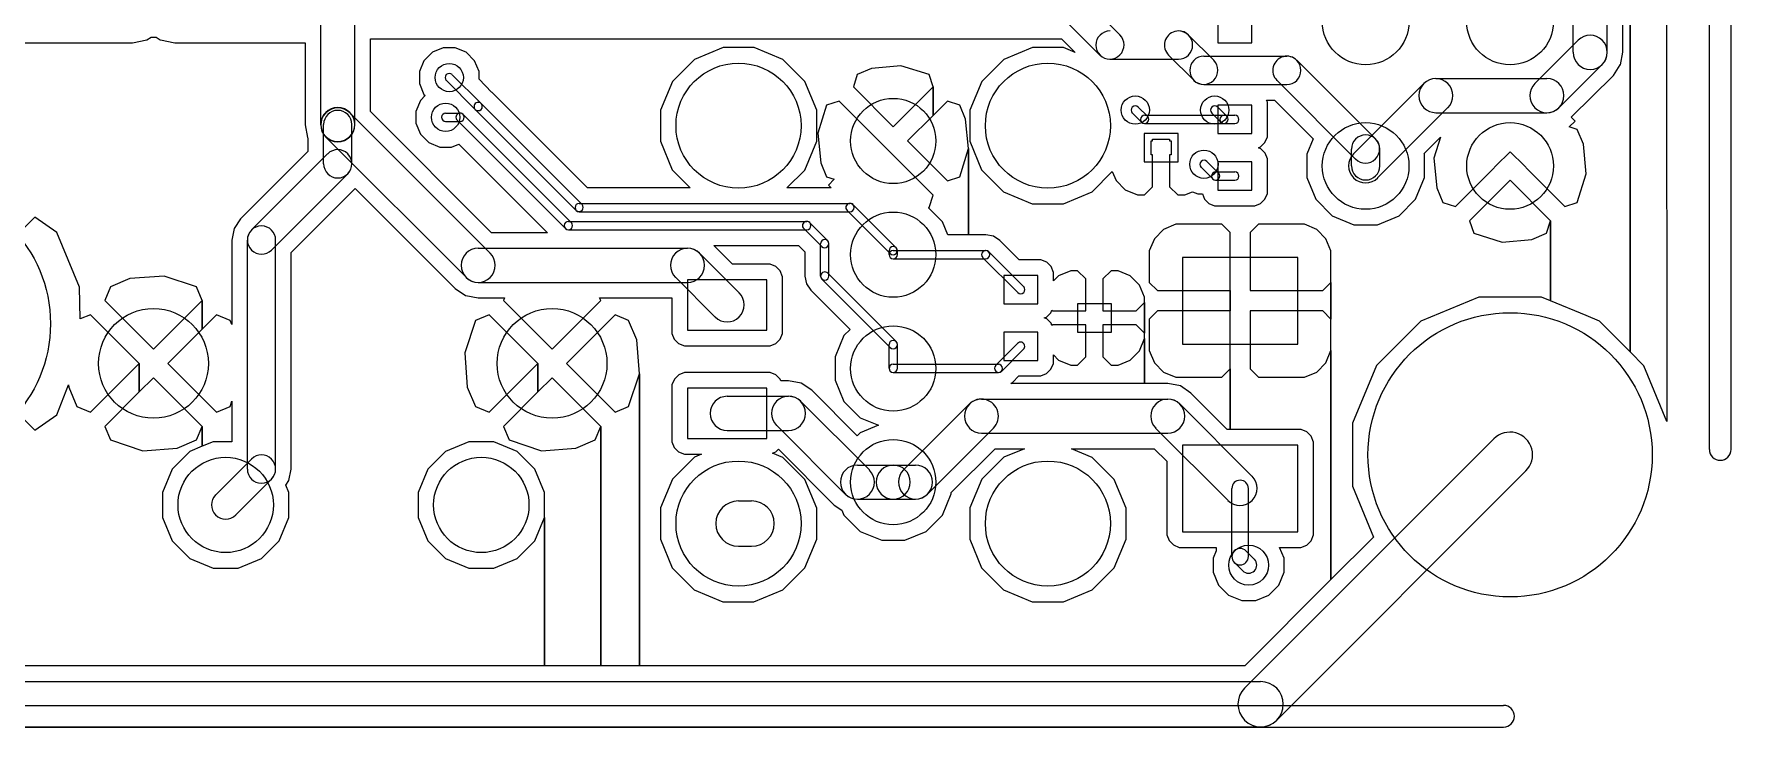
# Model space of a CAD drawing. Extents: x 32880 to 68030, y 27285 to 49782.
# Drawn here: x 56280 to 68030, y 27285 to 32084 of the extents above; entities that cross this region are included whole.
import ezdxf

# ---------------------------------------------------------------- set-up
doc = ezdxf.new("R2010")
doc.units = 0
doc.layers.add('BLACK', color=1, linetype='CONTINUOUS')

msp = doc.modelspace()

# ---------------------------------------------------------------- linework, layer by layer
at = {"layer": 'BLACK'}
for p, q in [((67880, 29207), (67880, 48207)), ((68030, 29207), (68030, 48207)), ((67574, 47912), (67585, 29401)), ((67574, 47912), (67585, 29401)), ((66937, 31957), (66937, 36807)), ((67173, 31957), (67173, 36807)), ((67331, 29883), (67331, 36731)), ((67331, 36731), (67331, 29883)), ((67331, 29883), (67331, 36731)), ((67331, 36731), (67331, 29883)), ((67281, 31957), (67281, 36597)), ((67281, 31957), (67281, 36597)), ((63799, 32077), (63550, 32326)), ((58265, 31457), (58265, 32257)), ((58501, 31457), (58501, 32257)), ((64476, 32218), (64476, 32022)), ((64712, 32022), (64712, 32218)), ((63660, 31938), (63411, 32187)), ((55769, 32023), (56961, 32023)), ((55769, 32023), (56961, 32023)), ((56961, 32023), (57062, 32043)), ((56961, 32023), (57062, 32043)), ((57062, 32043), (57090, 32062)), ((57062, 32043), (57090, 32062)), ((57090, 32062), (57126, 32062)), ((57090, 32062), (57126, 32062)), ((57126, 32062), (57154, 32044)), ((57126, 32062), (57154, 32044)), ((57154, 32044), (57155, 32043)), ((57154, 32044), (57155, 32043)), ((57155, 32043), (57256, 32023)), ((57155, 32043), (57256, 32023)), ((57256, 32023), (57678, 32023)), ((57256, 32023), (57678, 32023)), ((57678, 32023), (58157, 32023)), ((57678, 32023), (58157, 32023)), ((58157, 32023), (58157, 31457)), ((58157, 32023), (58157, 31457)), ((58609, 31548), (58609, 32051)), ((58609, 32051), (63394, 32051)), ((58609, 31548), (58609, 32051)), ((58609, 32051), (63394, 32051)), ((59114, 31988), (59038, 31957)), ((59114, 31988), (59038, 31957)), ((59196, 31988), (59114, 31988)), ((59196, 31988), (59114, 31988)), ((59272, 31957), (59196, 31988)), ((59272, 31957), (59196, 31988)), ((61051, 31990), (60852, 31908)), ((61051, 31990), (60852, 31908)), ((61266, 31990), (61051, 31990)), ((61266, 31990), (61051, 31990)), ((61465, 31907), (61266, 31990)), ((61465, 31907), (61266, 31990)), ((63193, 31990), (62994, 31908)), ((63193, 31990), (62994, 31908)), ((63408, 31990), (63193, 31990)), ((63408, 31990), (63193, 31990)), ((63394, 32051), (63489, 31956)), ((63394, 32051), (63489, 31956)), ((63489, 31956), (63408, 31990)), ((63489, 31956), (63408, 31990)), ((64448, 31902), (64274, 32076)), ((64476, 32022), (64712, 32022)), ((66971, 32040), (66672, 31741)), ((58980, 31899), (58949, 31823)), ((58980, 31899), (58949, 31823)), ((59038, 31957), (58980, 31899)), ((59038, 31957), (58980, 31899)), ((59330, 31899), (59272, 31957)), ((59330, 31899), (59272, 31957)), ((59361, 31823), (59330, 31899)), ((59361, 31823), (59330, 31899)), ((60852, 31908), (60700, 31756)), ((60852, 31908), (60700, 31756)), ((61617, 31755), (61465, 31907)), ((61617, 31755), (61465, 31907)), ((62078, 31844), (61980, 31804)), ((62078, 31844), (61980, 31804)), ((62282, 31864), (62078, 31844)), ((62282, 31864), (62078, 31844)), ((62478, 31804), (62282, 31864)), ((62478, 31804), (62282, 31864)), ((62994, 31908), (62842, 31756)), ((62994, 31908), (62842, 31756)), ((63730, 31909), (64204, 31909)), ((64310, 31764), (64136, 31938)), ((64380, 31930), (64954, 31930)), ((65569, 31357), (65024, 31902)), ((67138, 31873), (66839, 31574)), ((67215, 31797), (67263, 31870)), ((67215, 31797), (67263, 31870)), ((67263, 31870), (67264, 31871)), ((67263, 31870), (67264, 31871)), ((67264, 31871), (67281, 31957)), ((67264, 31871), (67281, 31957)), ((58949, 31823), (58949, 31741)), ((58949, 31823), (58949, 31741)), ((58949, 31741), (58980, 31665)), ((58949, 31741), (58980, 31665)), ((59135, 31761), (59334, 31562)), ((59176, 31802), (59375, 31603)), ((59361, 31770), (59361, 31823)), ((59361, 31770), (59361, 31823)), ((59448, 31682), (59361, 31770)), ((59448, 31682), (59361, 31770)), ((60700, 31756), (60617, 31557)), ((60700, 31756), (60617, 31557)), ((61699, 31556), (61617, 31755)), ((61699, 31556), (61617, 31755)), ((61980, 31804), (61953, 31718)), ((61980, 31804), (61953, 31718)), ((62505, 31718), (62478, 31804)), ((62505, 31718), (62478, 31804)), ((62842, 31756), (62759, 31557)), ((62842, 31756), (62759, 31557)), ((64380, 31734), (64954, 31734)), ((65430, 31218), (64885, 31763)), ((65903, 31741), (65416, 31254)), ((65987, 31775), (66755, 31775)), ((66924, 31507), (67215, 31797)), ((66924, 31507), (67215, 31797)), ((58955, 31624), (58924, 31548)), ((58955, 31624), (58924, 31548)), ((58988, 31657), (58955, 31624)), ((58988, 31657), (58955, 31624)), ((58980, 31665), (58988, 31657)), ((58980, 31665), (58988, 31657)), ((59452, 31679), (59448, 31682)), ((59452, 31679), (59448, 31682)), ((60112, 31019), (59452, 31679)), ((60112, 31019), (59452, 31679)), ((61854, 31619), (61768, 31592)), ((61854, 31619), (61768, 31592)), ((62109, 31364), (61854, 31619)), ((62109, 31364), (61854, 31619)), ((61953, 31718), (62229, 31442)), ((61953, 31718), (62229, 31442)), ((62229, 31442), (62505, 31718)), ((62229, 31442), (62505, 31718)), ((62505, 31520), (62505, 31718)), ((62505, 31718), (62505, 31520)), ((62505, 31520), (62505, 31718)), ((62505, 31718), (62505, 31520)), ((62604, 31619), (62505, 31520)), ((62604, 31619), (62505, 31520)), ((62690, 31592), (62604, 31619)), ((62690, 31592), (62604, 31619)), ((64820, 31611), (64814, 31626)), ((64814, 31626), (64869, 31626)), ((64820, 31611), (64814, 31626)), ((64814, 31626), (64869, 31626)), ((64820, 31415), (64820, 31611)), ((64820, 31415), (64820, 31611)), ((64869, 31626), (65137, 31359)), ((64869, 31626), (65137, 31359)), ((58467, 31537), (59438, 30566)), ((59448, 30708), (58609, 31548)), ((59448, 30708), (58609, 31548)), ((58924, 31548), (58924, 31466)), ((58924, 31548), (58924, 31466)), ((59130, 31536), (59230, 31536)), ((60000, 30778), (59251, 31527)), ((60034, 30862), (59335, 31561)), ((60075, 30903), (59376, 31602)), ((60617, 31557), (60617, 31342)), ((60617, 31557), (60617, 31342)), ((61699, 31341), (61699, 31556)), ((61699, 31341), (61699, 31556)), ((61768, 31592), (61708, 31396)), ((61768, 31592), (61708, 31396)), ((62505, 31520), (62328, 31343)), ((62505, 31520), (62328, 31343)), ((62730, 31494), (62690, 31592)), ((62730, 31494), (62690, 31592)), ((62750, 31290), (62730, 31494)), ((62750, 31290), (62730, 31494)), ((62759, 31557), (62759, 31342)), ((62759, 31557), (62759, 31342)), ((63885, 31536), (63948, 31473)), ((63926, 31577), (63989, 31514)), ((63970, 31521), (64594, 31521)), ((64435, 31536), (64498, 31473)), ((64712, 31590), (64476, 31590)), ((64476, 31590), (64476, 31394)), ((64476, 31577), (64539, 31514)), ((64520, 31521), (64594, 31521)), ((64712, 31394), (64712, 31590)), ((66070, 31574), (65583, 31087)), ((65987, 31539), (66755, 31539)), ((66951, 31480), (66924, 31507)), ((66951, 31480), (66924, 31507)), ((58157, 31457), (58157, 31456)), ((58157, 31457), (58157, 31456)), ((58157, 31456), (58157, 31454)), ((58157, 31456), (58157, 31454)), ((58157, 31454), (58174, 31367)), ((58157, 31454), (58174, 31367)), ((58265, 31455), (58265, 31457)), ((58285, 31185), (58285, 31457)), ((58481, 31185), (58481, 31457)), ((58501, 31455), (58501, 31457)), ((58924, 31466), (58955, 31390)), ((58924, 31466), (58955, 31390)), ((58955, 31390), (59013, 31332)), ((58955, 31390), (59013, 31332)), ((59130, 31478), (59230, 31478)), ((59959, 30737), (59210, 31486)), ((61708, 31396), (61728, 31192)), ((61708, 31396), (61728, 31192)), ((64202, 31394), (63966, 31394)), ((63966, 31394), (63966, 31198)), ((63970, 31463), (64594, 31463)), ((64202, 31198), (64202, 31394)), ((64476, 31394), (64712, 31394)), ((64520, 31463), (64594, 31463)), ((64820, 31372), (64820, 31415)), ((64820, 31372), (64820, 31415)), ((66910, 31440), (66951, 31480)), ((66910, 31440), (66951, 31480)), ((66965, 31422), (66910, 31440)), ((66965, 31422), (66910, 31440)), ((67008, 31321), (66965, 31422)), ((67008, 31321), (66965, 31422)), ((58177, 31271), (57709, 30803)), ((58177, 31271), (57709, 30803)), ((58174, 31367), (58177, 31363)), ((58174, 31367), (58177, 31363)), ((58177, 31363), (58177, 31271)), ((58177, 31363), (58177, 31271)), ((58300, 31370), (59271, 30399)), ((59013, 31332), (59089, 31301)), ((59013, 31332), (59089, 31301)), ((59089, 31301), (59171, 31301)), ((59089, 31301), (59171, 31301)), ((59171, 31301), (59221, 31322)), ((59171, 31301), (59221, 31322)), ((59221, 31322), (59835, 30708)), ((59221, 31322), (59835, 30708)), ((60617, 31342), (60699, 31143)), ((60617, 31342), (60699, 31143)), ((61616, 31142), (61699, 31341)), ((61616, 31142), (61699, 31341)), ((62130, 31343), (62109, 31364)), ((62130, 31343), (62109, 31364)), ((62229, 31244), (62130, 31343)), ((62229, 31244), (62130, 31343)), ((62328, 31343), (62604, 31067)), ((62328, 31343), (62604, 31067)), ((62690, 31094), (62750, 31290)), ((62690, 31094), (62750, 31290)), ((62750, 30693), (62750, 31290)), ((62750, 31290), (62750, 30693)), ((62750, 30693), (62750, 31290)), ((62750, 31290), (62750, 30693)), ((62759, 31342), (62841, 31143)), ((62759, 31342), (62841, 31143)), ((64014, 31247), (64014, 31345)), ((64014, 31345), (64025, 31345)), ((64014, 31247), (64014, 31345)), ((64014, 31345), (64025, 31345)), ((64025, 31345), (64025, 31355)), ((64025, 31355), (64143, 31355)), ((64025, 31345), (64025, 31355)), ((64025, 31355), (64143, 31355)), ((64143, 31355), (64143, 31345)), ((64143, 31355), (64143, 31345)), ((64143, 31345), (64154, 31345)), ((64143, 31345), (64154, 31345)), ((64154, 31345), (64154, 31247)), ((64154, 31345), (64154, 31247)), ((64757, 31296), (64773, 31302)), ((64757, 31296), (64773, 31302)), ((64774, 31289), (64757, 31296)), ((64774, 31289), (64757, 31296)), ((64773, 31302), (64803, 31332)), ((64773, 31302), (64803, 31332)), ((64804, 31259), (64774, 31289)), ((64804, 31259), (64774, 31289)), ((64803, 31332), (64820, 31372)), ((64803, 31332), (64820, 31372)), ((64820, 31219), (64804, 31259)), ((64820, 31219), (64804, 31259)), ((65137, 31359), (65093, 31251)), ((65137, 31359), (65093, 31251)), ((65402, 31171), (65402, 31287)), ((65598, 31171), (65598, 31287)), ((65905, 31256), (66018, 31370)), ((65905, 31256), (66018, 31370)), ((66018, 31370), (65973, 31224)), ((66018, 31370), (65973, 31224)), ((66401, 31170), (66500, 31269)), ((66401, 31170), (66500, 31269)), ((66500, 31269), (66599, 31170)), ((66500, 31269), (66599, 31170)), ((67027, 31116), (67008, 31321)), ((67027, 31116), (67008, 31321)), ((58313, 31254), (57786, 30727)), ((60699, 31143), (60823, 31019)), ((60699, 31143), (60823, 31019)), ((61493, 31019), (61616, 31142)), ((61493, 31019), (61616, 31142)), ((61728, 31192), (61768, 31094)), ((61728, 31192), (61768, 31094)), ((62250, 31223), (62229, 31244)), ((62250, 31223), (62229, 31244)), ((62505, 30968), (62250, 31223)), ((62505, 30968), (62250, 31223)), ((62841, 31143), (62993, 30991)), ((62841, 31143), (62993, 30991)), ((63966, 31198), (64202, 31198)), ((64025, 31247), (64014, 31247)), ((64025, 31247), (64014, 31247)), ((64025, 31026), (64025, 31247)), ((64025, 31026), (64025, 31247)), ((64154, 31247), (64143, 31247)), ((64143, 31247), (64143, 31026)), ((64154, 31247), (64143, 31247)), ((64143, 31247), (64143, 31026)), ((64360, 31161), (64441, 31080)), ((64401, 31202), (64482, 31121)), ((64712, 31198), (64476, 31198)), ((64476, 31198), (64476, 31002)), ((64712, 31002), (64712, 31198)), ((64820, 31023), (64820, 31219)), ((64820, 31023), (64820, 31219)), ((65093, 31251), (65093, 31089)), ((65093, 31251), (65093, 31089)), ((65907, 31251), (65905, 31256)), ((65907, 31251), (65905, 31256)), ((65907, 31089), (65907, 31251)), ((65907, 31089), (65907, 31251)), ((65973, 31224), (65992, 31019)), ((65973, 31224), (65992, 31019)), ((66121, 30890), (66380, 31149)), ((66121, 30890), (66380, 31149)), ((66380, 31149), (66401, 31170)), ((66380, 31149), (66401, 31170)), ((66599, 31170), (66620, 31149)), ((66599, 31170), (66620, 31149)), ((66620, 31149), (66879, 30890)), ((66620, 31149), (66879, 30890)), ((58452, 31115), (57925, 30588)), ((61768, 31094), (61821, 31078)), ((61768, 31094), (61821, 31078)), ((61821, 31078), (61781, 31037)), ((61821, 31078), (61781, 31037)), ((61781, 31037), (61799, 31019)), ((61781, 31037), (61799, 31019)), ((62604, 31067), (62690, 31094)), ((62604, 31067), (62690, 31094)), ((63606, 30990), (63746, 31131)), ((63606, 30990), (63746, 31131)), ((63746, 31131), (63772, 31069)), ((63746, 31131), (63772, 31069)), ((63772, 31069), (63836, 31004)), ((63772, 31069), (63836, 31004)), ((63968, 30969), (64025, 31026)), ((63968, 30969), (64025, 31026)), ((64143, 31026), (64200, 30969)), ((64143, 31026), (64200, 30969)), ((64462, 31129), (64594, 31129)), ((64462, 31071), (64594, 31071)), ((64820, 30980), (64820, 31023)), ((64820, 30980), (64820, 31023)), ((65093, 31089), (65155, 30939)), ((65093, 31089), (65155, 30939)), ((65845, 30939), (65907, 31089)), ((65845, 30939), (65907, 31089)), ((66500, 31071), (66220, 30791)), ((66500, 31071), (66220, 30791)), ((66780, 30791), (66500, 31071)), ((66780, 30791), (66500, 31071)), ((66965, 30918), (67027, 31116)), ((66965, 30918), (67027, 31116)), ((58061, 30572), (58503, 31015)), ((58061, 30572), (58503, 31015)), ((58503, 31015), (59193, 30325)), ((58503, 31015), (59193, 30325)), ((60055, 30911), (61929, 30911)), ((60823, 31019), (60112, 31019)), ((60823, 31019), (60112, 31019)), ((61799, 31019), (61493, 31019)), ((61799, 31019), (61493, 31019)), ((62478, 30882), (62505, 30968)), ((62478, 30882), (62505, 30968)), ((62993, 30991), (63192, 30908)), ((62993, 30991), (63192, 30908)), ((63192, 30908), (63407, 30908)), ((63192, 30908), (63407, 30908)), ((63407, 30908), (63606, 30990)), ((63407, 30908), (63606, 30990)), ((63836, 31004), (63920, 30969)), ((63836, 31004), (63920, 30969)), ((63920, 30969), (63968, 30969)), ((63920, 30969), (63968, 30969)), ((64200, 30969), (64248, 30969)), ((64200, 30969), (64248, 30969)), ((64248, 30969), (64301, 30992)), ((64248, 30969), (64301, 30992)), ((64301, 30992), (64339, 30976)), ((64301, 30992), (64339, 30976)), ((64339, 30976), (64370, 30976)), ((64339, 30976), (64370, 30976)), ((64370, 30976), (64384, 30941)), ((64370, 30976), (64384, 30941)), ((64384, 30941), (64414, 30911)), ((64384, 30941), (64414, 30911)), ((64414, 30911), (64454, 30894)), ((64414, 30911), (64454, 30894)), ((64476, 31002), (64712, 31002)), ((64733, 30894), (64773, 30910)), ((64733, 30894), (64773, 30910)), ((64773, 30910), (64803, 30940)), ((64773, 30910), (64803, 30940)), ((64803, 30940), (64820, 30980)), ((64803, 30940), (64820, 30980)), ((65155, 30939), (65269, 30825)), ((65155, 30939), (65269, 30825)), ((65731, 30825), (65845, 30939)), ((65731, 30825), (65845, 30939)), ((65992, 31019), (66035, 30918)), ((65992, 31019), (66035, 30918)), ((66035, 30918), (66121, 30890)), ((66035, 30918), (66121, 30890)), ((66879, 30890), (66965, 30918)), ((66879, 30890), (66965, 30918)), ((56286, 30816), (56187, 30717)), ((56286, 30816), (56187, 30717)), ((56438, 30710), (56286, 30816)), ((56438, 30710), (56286, 30816)), ((57709, 30803), (57665, 30736)), ((57709, 30803), (57665, 30736)), ((60055, 30853), (61929, 30853)), ((62208, 30563), (61909, 30862)), ((62249, 30604), (61950, 30903)), ((62473, 30881), (62478, 30882)), ((62473, 30881), (62478, 30882)), ((62570, 30784), (62473, 30881)), ((62570, 30784), (62473, 30881)), ((64454, 30894), (64497, 30894)), ((64454, 30894), (64497, 30894)), ((64497, 30894), (64733, 30894)), ((64497, 30894), (64733, 30894)), ((65269, 30825), (65419, 30763)), ((65269, 30825), (65419, 30763)), ((65581, 30763), (65731, 30825)), ((65581, 30763), (65731, 30825)), ((66220, 30791), (66248, 30705)), ((66220, 30791), (66248, 30705)), ((66752, 30705), (66780, 30791)), ((66752, 30705), (66780, 30791)), ((66780, 30237), (66780, 30791)), ((66780, 30791), (66780, 30237)), ((66780, 30237), (66780, 30791)), ((66780, 30791), (66780, 30237)), ((56595, 30330), (56438, 30710)), ((56595, 30330), (56438, 30710)), ((57665, 30736), (57649, 30657)), ((57665, 30736), (57649, 30657)), ((59835, 30708), (59448, 30708)), ((59835, 30708), (59448, 30708)), ((59980, 30786), (61630, 30786)), ((59980, 30728), (61630, 30728)), ((61734, 30612), (61609, 30737)), ((61775, 30653), (61650, 30778)), ((62607, 30693), (62570, 30784)), ((62607, 30693), (62570, 30784)), ((62750, 30693), (62607, 30693)), ((62750, 30693), (62607, 30693)), ((62870, 30693), (62750, 30693)), ((62870, 30693), (62750, 30693)), ((62923, 30683), (62870, 30693)), ((62923, 30683), (62870, 30693)), ((62967, 30653), (62923, 30683)), ((62967, 30653), (62923, 30683)), ((64101, 30731), (64037, 30666)), ((64101, 30731), (64037, 30666)), ((64185, 30766), (64101, 30731)), ((64185, 30766), (64101, 30731)), ((64276, 30766), (64185, 30766)), ((64276, 30766), (64185, 30766)), ((64504, 30766), (64276, 30766)), ((64504, 30766), (64276, 30766)), ((64561, 30709), (64504, 30766)), ((64561, 30709), (64504, 30766)), ((64561, 30307), (64561, 30709)), ((64561, 30307), (64561, 30709)), ((64758, 30766), (64701, 30709)), ((64758, 30766), (64701, 30709)), ((64701, 30709), (64701, 30307)), ((64701, 30709), (64701, 30307)), ((64986, 30766), (64758, 30766)), ((64986, 30766), (64758, 30766)), ((65077, 30766), (64986, 30766)), ((65077, 30766), (64986, 30766)), ((65161, 30731), (65077, 30766)), ((65161, 30731), (65077, 30766)), ((65225, 30666), (65161, 30731)), ((65225, 30666), (65161, 30731)), ((65419, 30763), (65581, 30763)), ((65419, 30763), (65581, 30763)), ((66248, 30705), (66446, 30643)), ((66248, 30705), (66446, 30643)), ((66651, 30662), (66752, 30705)), ((66651, 30662), (66752, 30705)), ((57649, 30657), (57649, 30073)), ((57649, 30657), (57649, 30073)), ((57757, 29071), (57757, 30657)), ((57953, 29071), (57953, 30657)), ((58061, 29071), (58061, 30572)), ((58061, 29071), (58061, 30572)), ((59355, 30600), (60805, 30600)), ((60888, 30566), (61163, 30291)), ((61116, 30490), (60986, 30620)), ((60986, 30620), (61573, 30620)), ((61116, 30490), (60986, 30620)), ((60986, 30620), (61573, 30620)), ((61573, 30620), (61618, 30576)), ((61573, 30620), (61618, 30576)), ((61618, 30576), (61618, 30407)), ((61618, 30576), (61618, 30407)), ((61726, 30408), (61726, 30632)), ((61784, 30408), (61784, 30632)), ((62200, 30557), (62200, 30583)), ((62229, 30585), (62869, 30585)), ((62258, 30557), (62258, 30583)), ((62891, 30576), (63132, 30335)), ((63100, 30520), (62967, 30653)), ((63100, 30520), (62967, 30653)), ((64037, 30666), (64002, 30582)), ((64037, 30666), (64002, 30582)), ((64002, 30582), (64002, 30364)), ((64002, 30582), (64002, 30364)), ((65260, 30582), (65225, 30666)), ((65260, 30582), (65225, 30666)), ((65260, 30364), (65260, 30582)), ((65260, 30364), (65260, 30582)), ((66446, 30643), (66651, 30662)), ((66446, 30643), (66651, 30662)), ((61334, 30490), (61116, 30490)), ((61334, 30490), (61116, 30490)), ((61377, 30490), (61334, 30490)), ((61377, 30490), (61334, 30490)), ((61417, 30473), (61377, 30490)), ((61417, 30473), (61377, 30490)), ((61447, 30443), (61417, 30473)), ((61447, 30443), (61417, 30473)), ((61463, 30403), (61447, 30443)), ((61463, 30403), (61447, 30443)), ((62229, 30527), (62869, 30527)), ((62850, 30535), (63091, 30294)), ((63209, 30520), (63100, 30520)), ((63209, 30520), (63100, 30520)), ((63252, 30520), (63209, 30520)), ((63252, 30520), (63209, 30520)), ((63292, 30503), (63252, 30520)), ((63292, 30503), (63252, 30520)), ((63322, 30473), (63292, 30503)), ((63322, 30473), (63292, 30503)), ((63338, 30433), (63322, 30473)), ((63338, 30433), (63322, 30473)), ((63458, 30445), (63374, 30410)), ((63458, 30445), (63374, 30410)), ((63506, 30445), (63458, 30445)), ((63506, 30445), (63458, 30445)), ((63563, 30388), (63506, 30445)), ((63563, 30388), (63506, 30445)), ((63738, 30445), (63681, 30388)), ((63738, 30445), (63681, 30388)), ((63786, 30445), (63738, 30445)), ((63786, 30445), (63738, 30445)), ((63870, 30410), (63786, 30445)), ((63870, 30410), (63786, 30445)), ((65031, 30537), (64231, 30537)), ((64231, 30537), (64231, 29937)), ((65031, 29937), (65031, 30537)), ((56599, 30111), (56595, 30330)), ((56599, 30111), (56595, 30330)), ((56809, 30333), (56770, 30239)), ((56809, 30333), (56770, 30239)), ((56943, 30390), (56809, 30333)), ((56943, 30390), (56809, 30333)), ((57180, 30408), (56943, 30390)), ((57180, 30408), (56943, 30390)), ((57405, 30333), (57180, 30408)), ((57405, 30333), (57180, 30408)), ((57444, 30239), (57405, 30333)), ((57444, 30239), (57405, 30333)), ((59193, 30325), (59195, 30322)), ((59193, 30325), (59195, 30322)), ((59195, 30322), (59268, 30274)), ((59195, 30322), (59268, 30274)), ((59355, 30364), (60805, 30364)), ((60721, 30399), (60996, 30124)), ((61355, 30382), (60805, 30382)), ((60805, 30382), (60805, 30032)), ((61355, 30032), (61355, 30382)), ((61463, 30053), (61463, 30403)), ((61463, 30053), (61463, 30403)), ((61618, 30407), (61628, 30354)), ((61618, 30407), (61628, 30354)), ((61628, 30354), (61658, 30310)), ((61628, 30354), (61658, 30310)), ((62208, 29913), (61735, 30386)), ((62249, 29954), (61776, 30427)), ((63230, 30412), (62994, 30412)), ((62994, 30412), (62994, 30216)), ((63230, 30216), (63230, 30412)), ((63338, 30374), (63338, 30433)), ((63338, 30374), (63338, 30433)), ((63374, 30410), (63338, 30374)), ((63374, 30410), (63338, 30374)), ((63563, 30167), (63563, 30388)), ((63563, 30167), (63563, 30388)), ((63681, 30388), (63681, 30167)), ((63681, 30388), (63681, 30167)), ((63934, 30345), (63870, 30410)), ((63934, 30345), (63870, 30410)), ((63969, 30261), (63934, 30345)), ((63969, 30261), (63934, 30345)), ((64002, 30364), (64059, 30307)), ((64002, 30364), (64059, 30307)), ((65203, 30307), (65260, 30364)), ((65203, 30307), (65260, 30364)), ((65260, 30110), (65260, 30364)), ((65260, 30364), (65260, 30110)), ((65260, 30110), (65260, 30364)), ((65260, 30364), (65260, 30110)), ((56770, 30239), (57107, 29902)), ((56770, 30239), (57107, 29902)), ((57107, 29902), (57444, 30239)), ((57107, 29902), (57444, 30239)), ((57444, 30041), (57444, 30239)), ((57444, 30239), (57444, 30041)), ((57444, 30041), (57444, 30239)), ((57444, 30239), (57444, 30041)), ((59268, 30274), (59269, 30273)), ((59268, 30274), (59269, 30273)), ((59269, 30273), (59355, 30256)), ((59269, 30273), (59355, 30256)), ((59355, 30256), (59537, 30256)), ((59355, 30256), (59537, 30256)), ((59537, 30256), (59530, 30239)), ((59537, 30256), (59530, 30239)), ((59530, 30239), (59867, 29902)), ((59530, 30239), (59867, 29902)), ((59867, 29902), (60204, 30239)), ((59867, 29902), (60204, 30239)), ((60204, 30239), (60196, 30256)), ((60196, 30256), (60697, 30256)), ((60204, 30239), (60196, 30256)), ((60196, 30256), (60697, 30256)), ((60697, 30256), (60697, 30011)), ((60697, 30256), (60697, 30011)), ((61658, 30310), (61930, 30038)), ((61658, 30310), (61930, 30038)), ((62994, 30216), (63230, 30216)), ((63740, 30216), (63504, 30216)), ((63504, 30216), (63504, 30020)), ((63740, 30020), (63740, 30216)), ((63912, 30167), (63969, 30224)), ((63912, 30167), (63969, 30224)), ((63969, 30224), (63969, 30261)), ((63969, 30224), (63969, 30261)), ((63969, 30012), (63969, 30224)), ((63969, 30224), (63969, 30012)), ((63969, 30012), (63969, 30224)), ((63969, 30224), (63969, 30012)), ((64059, 30307), (64561, 30307)), ((64059, 30307), (64561, 30307)), ((64561, 30167), (64561, 30307)), ((64561, 30307), (64561, 30167)), ((64561, 30167), (64561, 30307)), ((64561, 30307), (64561, 30167)), ((64701, 30307), (65203, 30307)), ((64701, 30307), (65203, 30307)), ((66284, 30262), (65883, 30096)), ((66284, 30262), (65883, 30096)), ((66718, 30262), (66284, 30262)), ((66718, 30262), (66284, 30262)), ((66780, 30237), (66718, 30262)), ((66780, 30237), (66718, 30262)), ((67027, 30134), (66780, 30237)), ((67027, 30134), (66780, 30237)), ((56671, 30140), (56599, 30111)), ((56671, 30140), (56599, 30111)), ((57008, 29803), (56671, 30140)), ((57008, 29803), (56671, 30140)), ((57543, 30140), (57444, 30041)), ((57543, 30140), (57444, 30041)), ((57637, 30101), (57543, 30140)), ((57637, 30101), (57543, 30140)), ((57649, 30073), (57637, 30101)), ((57649, 30073), (57637, 30101)), ((59337, 30101), (59262, 29876)), ((59337, 30101), (59262, 29876)), ((59431, 30140), (59337, 30101)), ((59431, 30140), (59337, 30101)), ((59768, 29803), (59431, 30140)), ((59768, 29803), (59431, 30140)), ((60303, 30140), (59966, 29803)), ((60303, 30140), (59966, 29803)), ((60397, 30101), (60303, 30140)), ((60397, 30101), (60303, 30140)), ((60454, 29967), (60397, 30101)), ((60454, 29967), (60397, 30101)), ((63275, 30118), (63291, 30124)), ((63275, 30118), (63291, 30124)), ((63292, 30111), (63275, 30118)), ((63292, 30111), (63275, 30118)), ((63291, 30124), (63321, 30154)), ((63291, 30124), (63321, 30154)), ((63322, 30081), (63292, 30111)), ((63322, 30081), (63292, 30111)), ((63321, 30154), (63328, 30171)), ((63321, 30154), (63328, 30171)), ((63328, 30171), (63332, 30167)), ((63328, 30171), (63332, 30167)), ((63332, 30167), (63563, 30167)), ((63332, 30167), (63563, 30167)), ((63681, 30167), (63912, 30167)), ((63681, 30167), (63912, 30167)), ((64059, 30167), (64002, 30110)), ((64059, 30167), (64002, 30110)), ((64002, 30110), (64002, 29892)), ((64002, 30110), (64002, 29892)), ((64561, 30167), (64059, 30167)), ((64561, 30167), (64059, 30167)), ((64561, 29765), (64561, 30167)), ((64561, 29765), (64561, 30167)), ((65203, 30167), (64701, 30167)), ((64701, 30167), (64701, 29765)), ((65203, 30167), (64701, 30167)), ((64701, 30167), (64701, 29765)), ((65260, 30110), (65203, 30167)), ((65260, 30110), (65203, 30167)), ((65260, 29892), (65260, 30110)), ((65260, 29892), (65260, 30110)), ((65883, 30096), (65575, 29789)), ((65883, 30096), (65575, 29789)), ((67119, 30095), (67027, 30134)), ((67119, 30095), (67027, 30134)), ((67331, 29883), (67119, 30095)), ((67331, 29883), (67119, 30095)), ((55548, 30078), (56286, 29340)), ((55548, 30078), (56286, 29340)), ((57444, 30041), (57206, 29803)), ((57444, 30041), (57206, 29803)), ((60472, 29730), (60454, 29967)), ((60472, 29730), (60454, 29967)), ((60697, 30011), (60713, 29971)), ((60697, 30011), (60713, 29971)), ((60713, 29971), (60743, 29941)), ((60713, 29971), (60743, 29941)), ((60805, 30032), (61355, 30032)), ((61416, 29940), (61446, 29970)), ((61416, 29940), (61446, 29970)), ((61446, 29970), (61463, 30010)), ((61446, 29970), (61463, 30010)), ((61463, 30010), (61463, 30053)), ((61463, 30010), (61463, 30053)), ((61888, 29996), (61827, 29848)), ((61888, 29996), (61827, 29848)), ((61930, 30038), (61888, 29996)), ((61930, 30038), (61888, 29996)), ((63230, 30020), (62994, 30020)), ((62994, 30020), (62994, 29824)), ((63230, 29824), (63230, 30020)), ((63328, 30066), (63322, 30081)), ((63328, 30066), (63322, 30081)), ((63332, 30069), (63328, 30066)), ((63332, 30069), (63328, 30066)), ((63563, 30069), (63332, 30069)), ((63563, 30069), (63332, 30069)), ((63504, 30020), (63740, 30020)), ((63563, 29848), (63563, 30069)), ((63563, 29848), (63563, 30069)), ((63912, 30069), (63681, 30069)), ((63681, 30069), (63681, 29848)), ((63912, 30069), (63681, 30069)), ((63681, 30069), (63681, 29848)), ((63969, 30012), (63912, 30069)), ((63969, 30012), (63912, 30069)), ((63934, 29891), (63969, 29975)), ((63934, 29891), (63969, 29975)), ((63969, 29975), (63969, 30012)), ((63969, 29975), (63969, 30012)), ((63969, 29664), (63969, 29975)), ((63969, 29975), (63969, 29664)), ((63969, 29664), (63969, 29975)), ((63969, 29975), (63969, 29664)), ((59262, 29876), (59280, 29639)), ((59262, 29876), (59280, 29639)), ((60743, 29941), (60783, 29924)), ((60743, 29941), (60783, 29924)), ((60783, 29924), (60826, 29924)), ((60783, 29924), (60826, 29924)), ((60826, 29924), (61376, 29924)), ((60826, 29924), (61376, 29924)), ((61376, 29924), (61416, 29940)), ((61376, 29924), (61416, 29940)), ((61827, 29848), (61827, 29688)), ((61827, 29848), (61827, 29688)), ((62200, 29769), (62200, 29933)), ((62258, 29769), (62258, 29933)), ((62938, 29789), (63091, 29942)), ((62979, 29748), (63132, 29901)), ((63338, 29845), (63338, 29863)), ((63338, 29863), (63374, 29826)), ((63338, 29845), (63338, 29863)), ((63338, 29863), (63374, 29826)), ((63506, 29791), (63563, 29848)), ((63506, 29791), (63563, 29848)), ((63681, 29848), (63738, 29791)), ((63681, 29848), (63738, 29791)), ((63870, 29826), (63934, 29891)), ((63870, 29826), (63934, 29891)), ((64002, 29892), (64037, 29808)), ((64002, 29892), (64037, 29808)), ((64231, 29937), (65031, 29937)), ((65225, 29808), (65260, 29892)), ((65225, 29808), (65260, 29892)), ((65260, 28306), (65260, 29892)), ((65260, 29892), (65260, 28306)), ((65260, 28306), (65260, 29892)), ((65260, 29892), (65260, 28306)), ((67426, 29787), (67331, 29883)), ((67426, 29787), (67331, 29883)), ((56671, 29466), (57008, 29803)), ((56671, 29466), (57008, 29803)), ((57008, 29605), (57008, 29803)), ((57008, 29803), (57008, 29605)), ((57008, 29605), (57008, 29803)), ((57008, 29803), (57008, 29605)), ((57206, 29803), (57543, 29466)), ((57206, 29803), (57543, 29466)), ((59431, 29466), (59768, 29803)), ((59431, 29466), (59768, 29803)), ((59768, 29605), (59768, 29803)), ((59768, 29803), (59768, 29605)), ((59768, 29605), (59768, 29803)), ((59768, 29803), (59768, 29605)), ((59966, 29803), (60303, 29466)), ((59966, 29803), (60303, 29466)), ((60397, 29505), (60472, 29730)), ((60397, 29505), (60472, 29730)), ((60472, 27708), (60472, 29730)), ((60472, 29730), (60472, 27708)), ((60472, 27708), (60472, 29730)), ((60472, 29730), (60472, 27708)), ((60784, 29740), (60744, 29724)), ((60784, 29740), (60744, 29724)), ((61334, 29740), (60784, 29740)), ((61334, 29740), (60784, 29740)), ((61377, 29740), (61334, 29740)), ((61377, 29740), (61334, 29740)), ((61417, 29723), (61377, 29740)), ((61417, 29723), (61377, 29740)), ((62229, 29797), (62957, 29797)), ((62229, 29739), (62957, 29739)), ((62994, 29824), (63230, 29824)), ((63251, 29716), (63291, 29732)), ((63251, 29716), (63291, 29732)), ((63291, 29732), (63321, 29762)), ((63291, 29732), (63321, 29762)), ((63321, 29762), (63338, 29802)), ((63321, 29762), (63338, 29802)), ((63338, 29802), (63338, 29845)), ((63338, 29802), (63338, 29845)), ((63374, 29826), (63458, 29791)), ((63374, 29826), (63458, 29791)), ((63458, 29791), (63506, 29791)), ((63458, 29791), (63506, 29791)), ((63738, 29791), (63786, 29791)), ((63738, 29791), (63786, 29791)), ((63786, 29791), (63870, 29826)), ((63786, 29791), (63870, 29826)), ((64037, 29808), (64101, 29743)), ((64037, 29808), (64101, 29743)), ((64101, 29743), (64185, 29708)), ((64101, 29743), (64185, 29708)), ((64504, 29708), (64561, 29765)), ((64504, 29708), (64561, 29765)), ((64561, 29345), (64561, 29765)), ((64561, 29765), (64561, 29345)), ((64561, 29345), (64561, 29765)), ((64561, 29765), (64561, 29345)), ((64701, 29765), (64758, 29708)), ((64701, 29765), (64758, 29708)), ((65077, 29708), (65161, 29743)), ((65077, 29708), (65161, 29743)), ((65161, 29743), (65225, 29808)), ((65161, 29743), (65225, 29808)), ((65575, 29789), (65408, 29388)), ((65575, 29789), (65408, 29388)), ((67585, 29401), (67426, 29787)), ((67585, 29401), (67426, 29787)), ((56438, 29446), (56518, 29654)), ((56438, 29446), (56518, 29654)), ((56518, 29654), (56520, 29639)), ((56518, 29654), (56520, 29639)), ((56520, 29639), (56577, 29505)), ((56520, 29639), (56577, 29505)), ((57107, 29704), (57008, 29605)), ((57107, 29704), (57008, 29605)), ((57444, 29367), (57107, 29704)), ((57444, 29367), (57107, 29704)), ((59280, 29639), (59337, 29505)), ((59280, 29639), (59337, 29505)), ((59867, 29704), (59768, 29605)), ((59867, 29704), (59768, 29605)), ((60204, 29367), (59867, 29704)), ((60204, 29367), (59867, 29704)), ((60714, 29694), (60697, 29654)), ((60714, 29694), (60697, 29654)), ((60697, 29654), (60697, 29611)), ((60697, 29654), (60697, 29611)), ((60744, 29724), (60714, 29694)), ((60744, 29724), (60714, 29694)), ((61355, 29632), (60805, 29632)), ((60805, 29632), (60805, 29282)), ((61355, 29282), (61355, 29632)), ((61447, 29693), (61417, 29723)), ((61447, 29693), (61417, 29723)), ((61451, 29683), (61447, 29693)), ((61451, 29683), (61447, 29693)), ((61505, 29683), (61451, 29683)), ((61505, 29683), (61451, 29683)), ((61592, 29666), (61505, 29683)), ((61592, 29666), (61505, 29683)), ((61665, 29617), (61592, 29666)), ((61665, 29617), (61592, 29666)), ((61980, 29302), (61665, 29617)), ((61980, 29302), (61665, 29617)), ((61827, 29688), (61888, 29540)), ((61827, 29688), (61888, 29540)), ((63044, 29664), (63055, 29671)), ((63044, 29664), (63055, 29671)), ((63969, 29664), (63044, 29664)), ((63969, 29664), (63044, 29664)), ((63055, 29671), (63099, 29716)), ((63055, 29671), (63099, 29716)), ((63099, 29716), (63251, 29716)), ((63099, 29716), (63251, 29716)), ((64130, 29664), (63969, 29664)), ((64130, 29664), (63969, 29664)), ((64217, 29647), (64130, 29664)), ((64217, 29647), (64130, 29664)), ((64185, 29708), (64276, 29708)), ((64185, 29708), (64276, 29708)), ((64290, 29598), (64217, 29647)), ((64290, 29598), (64217, 29647)), ((64276, 29708), (64504, 29708)), ((64276, 29708), (64504, 29708)), ((64758, 29708), (64986, 29708)), ((64758, 29708), (64986, 29708)), ((64986, 29708), (65077, 29708)), ((64986, 29708), (65077, 29708)), ((56577, 29505), (56671, 29466)), ((56577, 29505), (56671, 29466)), ((57008, 29605), (56770, 29367)), ((57008, 29605), (56770, 29367)), ((57543, 29466), (57637, 29505)), ((57543, 29466), (57637, 29505)), ((57637, 29505), (57649, 29541)), ((57637, 29505), (57649, 29541)), ((57649, 29541), (57649, 29261)), ((57649, 29541), (57649, 29261)), ((59337, 29505), (59431, 29466)), ((59337, 29505), (59431, 29466)), ((59768, 29605), (59530, 29367)), ((59768, 29605), (59530, 29367)), ((60303, 29466), (60397, 29505)), ((60303, 29466), (60397, 29505)), ((60697, 29611), (60697, 29261)), ((60697, 29611), (60697, 29261)), ((61080, 29575), (61504, 29575)), ((61589, 29540), (62064, 29065)), ((61888, 29540), (62001, 29427)), ((61888, 29540), (62001, 29427)), ((62299, 29065), (62756, 29522)), ((62840, 29556), (64130, 29556)), ((64213, 29522), (64714, 29021)), ((64542, 29345), (64290, 29598)), ((64542, 29345), (64290, 29598)), ((56286, 29340), (56438, 29446)), ((56286, 29340), (56438, 29446)), ((62001, 29427), (62128, 29375)), ((62001, 29427), (62128, 29375)), ((65408, 29388), (65408, 28954)), ((65408, 29388), (65408, 28954)), ((56770, 29367), (56809, 29273)), ((56770, 29367), (56809, 29273)), ((56809, 29273), (57034, 29198)), ((56809, 29273), (57034, 29198)), ((57271, 29216), (57405, 29273)), ((57271, 29216), (57405, 29273)), ((57405, 29273), (57444, 29367)), ((57405, 29273), (57444, 29367)), ((57444, 29230), (57444, 29367)), ((57444, 29367), (57444, 29230)), ((57444, 29230), (57444, 29367)), ((57444, 29367), (57444, 29230)), ((57520, 29261), (57444, 29230)), ((57520, 29261), (57444, 29230)), ((57649, 29261), (57520, 29261)), ((57649, 29261), (57520, 29261)), ((59290, 29261), (59129, 29194)), ((59290, 29261), (59129, 29194)), ((59464, 29261), (59290, 29261)), ((59464, 29261), (59290, 29261)), ((59625, 29194), (59464, 29261)), ((59625, 29194), (59464, 29261)), ((59530, 29367), (59569, 29273)), ((59530, 29367), (59569, 29273)), ((59569, 29273), (59794, 29198)), ((59569, 29273), (59794, 29198)), ((60031, 29216), (60165, 29273)), ((60031, 29216), (60165, 29273)), ((60165, 29273), (60204, 29367)), ((60165, 29273), (60204, 29367)), ((60204, 27708), (60204, 29367)), ((60204, 29367), (60204, 27708)), ((60204, 27708), (60204, 29367)), ((60204, 29367), (60204, 27708)), ((60697, 29261), (60713, 29221)), ((60697, 29261), (60713, 29221)), ((60805, 29282), (61355, 29282)), ((61080, 29339), (61504, 29339)), ((61422, 29373), (61897, 28898)), ((62001, 29322), (61980, 29302)), ((62001, 29322), (61980, 29302)), ((62128, 29375), (62001, 29322)), ((62128, 29375), (62001, 29322)), ((62466, 28898), (62923, 29355)), ((62840, 29320), (64130, 29320)), ((64046, 29355), (64547, 28854)), ((64561, 29345), (64542, 29345)), ((64561, 29345), (64542, 29345)), ((65010, 29345), (64561, 29345)), ((65010, 29345), (64561, 29345)), ((64662, 27555), (66388, 29281)), ((65053, 29345), (65010, 29345)), ((65053, 29345), (65010, 29345)), ((65093, 29328), (65053, 29345)), ((65093, 29328), (65053, 29345)), ((65123, 29298), (65093, 29328)), ((65123, 29298), (65093, 29328)), ((65139, 29258), (65123, 29298)), ((65139, 29258), (65123, 29298)), ((57034, 29198), (57271, 29216)), ((57034, 29198), (57271, 29216)), ((57359, 29194), (57236, 29071)), ((57359, 29194), (57236, 29071)), ((57444, 29230), (57359, 29194)), ((57444, 29230), (57359, 29194)), ((59129, 29194), (59006, 29071)), ((59129, 29194), (59006, 29071)), ((59748, 29071), (59625, 29194)), ((59748, 29071), (59625, 29194)), ((59794, 29198), (60031, 29216)), ((59794, 29198), (60031, 29216)), ((60852, 29153), (60700, 29001)), ((60852, 29153), (60700, 29001)), ((60713, 29221), (60743, 29191)), ((60713, 29221), (60743, 29191)), ((60743, 29191), (60783, 29174)), ((60743, 29191), (60783, 29174)), ((60783, 29174), (60826, 29174)), ((60783, 29174), (60826, 29174)), ((60826, 29174), (60902, 29174)), ((60826, 29174), (60902, 29174)), ((60902, 29174), (60852, 29153)), ((60902, 29174), (60852, 29153)), ((61394, 29182), (61416, 29190)), ((61394, 29182), (61416, 29190)), ((61465, 29152), (61394, 29182)), ((61465, 29152), (61394, 29182)), ((61416, 29190), (61434, 29208)), ((61416, 29190), (61434, 29208)), ((61434, 29208), (61821, 28821)), ((61434, 29208), (61821, 28821)), ((61617, 29000), (61465, 29152)), ((61617, 29000), (61465, 29152)), ((62631, 28909), (62934, 29212)), ((62631, 28909), (62934, 29212)), ((62994, 29153), (62842, 29001)), ((62994, 29153), (62842, 29001)), ((62934, 29212), (63137, 29212)), ((62934, 29212), (63137, 29212)), ((63137, 29212), (62994, 29153)), ((63137, 29212), (62994, 29153)), ((63607, 29152), (63463, 29212)), ((63463, 29212), (64036, 29212)), ((63607, 29152), (63463, 29212)), ((63463, 29212), (64036, 29212)), ((63759, 29000), (63607, 29152)), ((63759, 29000), (63607, 29152)), ((64036, 29212), (64123, 29126)), ((64036, 29212), (64123, 29126)), ((65031, 29237), (64231, 29237)), ((64231, 29237), (64231, 28637)), ((65031, 28637), (65031, 29237)), ((65139, 28658), (65139, 29258)), ((65139, 28658), (65139, 29258)), ((57236, 29071), (57169, 28910)), ((57236, 29071), (57169, 28910)), ((57785, 29140), (57538, 28893)), ((58045, 28992), (58061, 29070)), ((58045, 28992), (58061, 29070)), ((58061, 29070), (58060, 29071)), ((58060, 29071), (58061, 29071)), ((58061, 29070), (58060, 29071)), ((58060, 29071), (58061, 29071)), ((59006, 29071), (58939, 28910)), ((59006, 29071), (58939, 28910)), ((59815, 28910), (59748, 29071)), ((59815, 28910), (59748, 29071)), ((61981, 29099), (62229, 29099)), ((62229, 29099), (62383, 29099)), ((64123, 29126), (64123, 28616)), ((64123, 29126), (64123, 28616)), ((64884, 27333), (66610, 29059)), ((57169, 28910), (57169, 28736)), ((57169, 28910), (57169, 28736)), ((57924, 29001), (57677, 28754)), ((58024, 28961), (58045, 28992)), ((58024, 28961), (58045, 28992)), ((58045, 28910), (58024, 28961)), ((58045, 28910), (58024, 28961)), ((58045, 28736), (58045, 28910)), ((58045, 28736), (58045, 28910)), ((58939, 28910), (58939, 28736)), ((58939, 28910), (58939, 28736)), ((59815, 28736), (59815, 28910)), ((59815, 28736), (59815, 28910)), ((60700, 29001), (60617, 28802)), ((60700, 29001), (60617, 28802)), ((61699, 28801), (61617, 29000)), ((61699, 28801), (61617, 29000)), ((62631, 28901), (62631, 28909)), ((62631, 28901), (62631, 28909)), ((62842, 29001), (62759, 28802)), ((62842, 29001), (62759, 28802)), ((63841, 28801), (63759, 29000)), ((63841, 28801), (63759, 29000)), ((64574, 28465), (64574, 28937)), ((64688, 28465), (64688, 28937)), ((65408, 28954), (65554, 28600)), ((65408, 28954), (65554, 28600)), ((60617, 28802), (60617, 28587)), ((60617, 28802), (60617, 28587)), ((61158, 28851), (61248, 28851)), ((61699, 28586), (61699, 28801)), ((61699, 28586), (61699, 28801)), ((61821, 28821), (61874, 28786)), ((61821, 28821), (61874, 28786)), ((61981, 28863), (62229, 28863)), ((62229, 28863), (62383, 28863)), ((62570, 28753), (62631, 28901)), ((62570, 28753), (62631, 28901)), ((62759, 28802), (62759, 28587)), ((62759, 28802), (62759, 28587)), ((63841, 28586), (63841, 28801)), ((63841, 28586), (63841, 28801)), ((57169, 28736), (57236, 28575)), ((57169, 28736), (57236, 28575)), ((57978, 28575), (58045, 28736)), ((57978, 28575), (58045, 28736)), ((58939, 28736), (59006, 28575)), ((58939, 28736), (59006, 28575)), ((59748, 28575), (59815, 28736)), ((59748, 28575), (59815, 28736)), ((59815, 27708), (59815, 28736)), ((59815, 28736), (59815, 27708)), ((59815, 27708), (59815, 28736)), ((59815, 28736), (59815, 27708)), ((61874, 28786), (61888, 28753)), ((61874, 28786), (61888, 28753)), ((61888, 28753), (62001, 28640)), ((61888, 28753), (62001, 28640)), ((62457, 28640), (62570, 28753)), ((62457, 28640), (62570, 28753)), ((57236, 28575), (57359, 28452)), ((57236, 28575), (57359, 28452)), ((57855, 28452), (57978, 28575)), ((57855, 28452), (57978, 28575)), ((59006, 28575), (59129, 28452)), ((59006, 28575), (59129, 28452)), ((59625, 28452), (59748, 28575)), ((59625, 28452), (59748, 28575)), ((60617, 28587), (60699, 28388)), ((60617, 28587), (60699, 28388)), ((61616, 28387), (61699, 28586)), ((61616, 28387), (61699, 28586)), ((62001, 28640), (62149, 28579)), ((62001, 28640), (62149, 28579)), ((62149, 28579), (62309, 28579)), ((62149, 28579), (62309, 28579)), ((62309, 28579), (62457, 28640)), ((62309, 28579), (62457, 28640)), ((62759, 28587), (62841, 28388)), ((62759, 28587), (62841, 28388)), ((63758, 28387), (63841, 28586)), ((63758, 28387), (63841, 28586)), ((64123, 28616), (64139, 28576)), ((64123, 28616), (64139, 28576)), ((64139, 28576), (64169, 28546)), ((64139, 28576), (64169, 28546)), ((64231, 28637), (65031, 28637)), ((65092, 28545), (65122, 28575)), ((65092, 28545), (65122, 28575)), ((65122, 28575), (65139, 28615)), ((65122, 28575), (65139, 28615)), ((65139, 28615), (65139, 28658)), ((65139, 28615), (65139, 28658)), ((65554, 28600), (65260, 28306)), ((65554, 28600), (65260, 28306)), ((57359, 28452), (57520, 28385)), ((57359, 28452), (57520, 28385)), ((57694, 28385), (57855, 28452)), ((57694, 28385), (57855, 28452)), ((59129, 28452), (59290, 28385)), ((59129, 28452), (59290, 28385)), ((59464, 28385), (59625, 28452)), ((59464, 28385), (59625, 28452)), ((61158, 28537), (61248, 28537)), ((64169, 28546), (64209, 28529)), ((64169, 28546), (64209, 28529)), ((64209, 28529), (64252, 28529)), ((64209, 28529), (64252, 28529)), ((64252, 28529), (64466, 28529)), ((64252, 28529), (64466, 28529)), ((64466, 28506), (64445, 28454)), ((64466, 28506), (64445, 28454)), ((64445, 28454), (64445, 28357)), ((64445, 28454), (64445, 28357)), ((64466, 28529), (64466, 28506)), ((64466, 28529), (64466, 28506)), ((64671, 28505), (64729, 28447)), ((64935, 28455), (64904, 28529)), ((64904, 28529), (65052, 28529)), ((64935, 28455), (64904, 28529)), ((64904, 28529), (65052, 28529)), ((64935, 28358), (64935, 28455)), ((64935, 28358), (64935, 28455)), ((65052, 28529), (65092, 28545)), ((65052, 28529), (65092, 28545)), ((57520, 28385), (57694, 28385)), ((57520, 28385), (57694, 28385)), ((59290, 28385), (59464, 28385)), ((59290, 28385), (59464, 28385)), ((60699, 28388), (60851, 28236)), ((60699, 28388), (60851, 28236)), ((61464, 28235), (61616, 28387)), ((61464, 28235), (61616, 28387)), ((62841, 28388), (62993, 28236)), ((62841, 28388), (62993, 28236)), ((63606, 28235), (63758, 28387)), ((63606, 28235), (63758, 28387)), ((64445, 28357), (64482, 28267)), ((64445, 28357), (64482, 28267)), ((64591, 28425), (64649, 28367)), ((64898, 28267), (64935, 28358)), ((64898, 28267), (64935, 28358)), ((60851, 28236), (61050, 28153)), ((60851, 28236), (61050, 28153)), ((61265, 28153), (61464, 28235)), ((61265, 28153), (61464, 28235)), ((62993, 28236), (63192, 28153)), ((62993, 28236), (63192, 28153)), ((63407, 28153), (63606, 28235)), ((63407, 28153), (63606, 28235)), ((64482, 28267), (64551, 28198)), ((64482, 28267), (64551, 28198)), ((65260, 28306), (64663, 27708)), ((65260, 28306), (64663, 27708)), ((64829, 28198), (64898, 28267)), ((64829, 28198), (64898, 28267)), ((61050, 28153), (61265, 28153)), ((61050, 28153), (61265, 28153)), ((63192, 28153), (63407, 28153)), ((63192, 28153), (63407, 28153)), ((64551, 28198), (64642, 28161)), ((64551, 28198), (64642, 28161)), ((64642, 28161), (64739, 28161)), ((64642, 28161), (64739, 28161)), ((64739, 28161), (64829, 28198)), ((64739, 28161), (64829, 28198)), ((59815, 27708), (56187, 27708)), ((59815, 27708), (56187, 27708)), ((60204, 27708), (59815, 27708)), ((60204, 27708), (59815, 27708)), ((60472, 27708), (60204, 27708)), ((60472, 27708), (60204, 27708)), ((64663, 27708), (60472, 27708)), ((64663, 27708), (60472, 27708)), ((36309, 27600), (64773, 27600)), ((34455, 27435), (66455, 27435)), ((34455, 27285), (66455, 27285)), ((36309, 27286), (64773, 27286))]:
    msp.add_line(p, q, dxfattribs=at)
for centre, radius in [((65500, 32170), 300), ((66500, 32170), 300), ((59155, 31782), 98), ((61158, 31449), 433), ((63300, 31449), 433), ((62229, 31343), 295), ((63905, 31557), 98), ((64455, 31557), 98), ((59130, 31507), 98), ((65500, 31170), 300), ((66500, 31170), 300), ((64380, 31182), 98), ((55449, 30078), 945), ((62229, 30556), 295), ((57107, 29803), 380), ((59867, 29803), 380), ((66500, 29170), 984), ((62229, 29768), 295), ((62229, 28981), 295), ((57607, 28823), 330), ((59377, 28823), 330), ((61158, 28694), 433), ((63300, 28694), 433), ((64690, 28406), 138)]:
    msp.add_circle(centre, radius, dxfattribs=at)
for centre, radius, start, end in [((63730, 32007), 98, 90, 270), ((64205, 32007), 98, 405, 585), ((64204, 32007), 98, 270, 450), ((63729, 32008), 98, 225, 405), ((67055, 31957), 118, -45, 135), ((64380, 31832), 98, 90, 270), ((64379, 31833), 98, 225, 405), ((64955, 31832), 98, 405, 585), ((64954, 31832), 98, 270, 450), ((67055, 31957), 118, 180, 360), ((59155, 31782), 29, 45, 225), ((65987, 31657), 118, 90, 270), ((65986, 31657), 118, -45, 135), ((66755, 31657), 118, 135, 315), ((66755, 31657), 118, 270, 450), ((59356, 31581), 29, 405, 585), ((58383, 31457), 118, 360, 540), ((58383, 31454), 118, 45, 225), ((58383, 31457), 98, 360, 540), ((59130, 31507), 29, 90, 270), ((59230, 31507), 29, 405, 585), ((59230, 31507), 29, 270, 450), ((59355, 31582), 29, 225, 405), ((63905, 31557), 29, 45, 225), ((63970, 31492), 29, 90, 270), ((63969, 31493), 29, 225, 405), ((64455, 31557), 29, 45, 225), ((64520, 31492), 29, 90, 270), ((64519, 31493), 29, 225, 405), ((64594, 31492), 29, 270, 450), ((64594, 31492), 29, 270, 450), ((58383, 31457), 118, 180, 360), ((58383, 31455), 118, 180, 360), ((65500, 31287), 98, 360, 540), ((58383, 31185), 98, -45, 135), ((65499, 31288), 98, 225, 405), ((58383, 31185), 98, 180, 360), ((64381, 31181), 29, 45, 225), ((65500, 31171), 118, 135, 315), ((65500, 31171), 98, 180, 360), ((64462, 31100), 29, 90, 270), ((64461, 31101), 29, 225, 405), ((64594, 31100), 29, 270, 450), ((60055, 30882), 29, 90, 270), ((61930, 30882), 29, 405, 585), ((61929, 30882), 29, 270, 450), ((60054, 30883), 29, 225, 405), ((57855, 30657), 98, 360, 540), ((57855, 30657), 98, 135, 315), ((59980, 30757), 29, 90, 270), ((59980, 30757), 29, 225, 405), ((61630, 30757), 29, 405, 585), ((61630, 30757), 29, 270, 450), ((59355, 30482), 118, 90, 270), ((59355, 30482), 118, 225, 405), ((60805, 30482), 118, 45, 225), ((60805, 30482), 118, 270, 450), ((61755, 30632), 29, 360, 540), ((61754, 30633), 29, 225, 405), ((62229, 30583), 29, 360, 540), ((62229, 30556), 29, 90, 270), ((62229, 30557), 29, 180, 360), ((62228, 30584), 29, 225, 405), ((62870, 30556), 29, 45, 225), ((62869, 30556), 29, 270, 450), ((61755, 30407), 29, 405, 585), ((61755, 30408), 29, 180, 360), ((63112, 30314), 29, 225, 405), ((61079, 30208), 118, 225, 405), ((62229, 29933), 29, 360, 540), ((62229, 29933), 29, 225, 405), ((63111, 29921), 29, 315, 495), ((62229, 29768), 29, 90, 270), ((62229, 29769), 29, 180, 360), ((62959, 29769), 29, 135, 315), ((62957, 29768), 29, 270, 450), ((61080, 29457), 118, 90, 270), ((61505, 29457), 118, 45, 225), ((61504, 29457), 118, 270, 450), ((62840, 29438), 118, 90, 270), ((62839, 29438), 118, 315, 495), ((64130, 29438), 118, 45, 225), ((64130, 29438), 118, 270, 450), ((66499, 29170), 157, 315, 495), ((57855, 29071), 98, -45, 135), ((67955, 29207), 75, 180, 360), ((57855, 29071), 98, 180, 360), ((61981, 28981), 118, 90, 270), ((61981, 28981), 118, 225, 405), ((62229, 28981), 118, 90, 270), ((62229, 28981), 118, 270, 450), ((62383, 28982), 118, 135, 315), ((62383, 28981), 118, 270, 450), ((64630, 28938), 118, 225, 405), ((64631, 28937), 57, 360, 540), ((57607, 28823), 98, 135, 315), ((61158, 28694), 157, 90, 270), ((61248, 28694), 157, 270, 450), ((64631, 28465), 57, 45, 225), ((64631, 28465), 57, 180, 360), ((64689, 28407), 57, 225, 405), ((64773, 27444), 157, 135, 315), ((64773, 27443), 157, 270, 450), ((66455, 27360), 75, 270, 450)]:
    msp.add_arc(centre, radius, start, end, dxfattribs=at)

doc.saveas('drawing.dxf')
